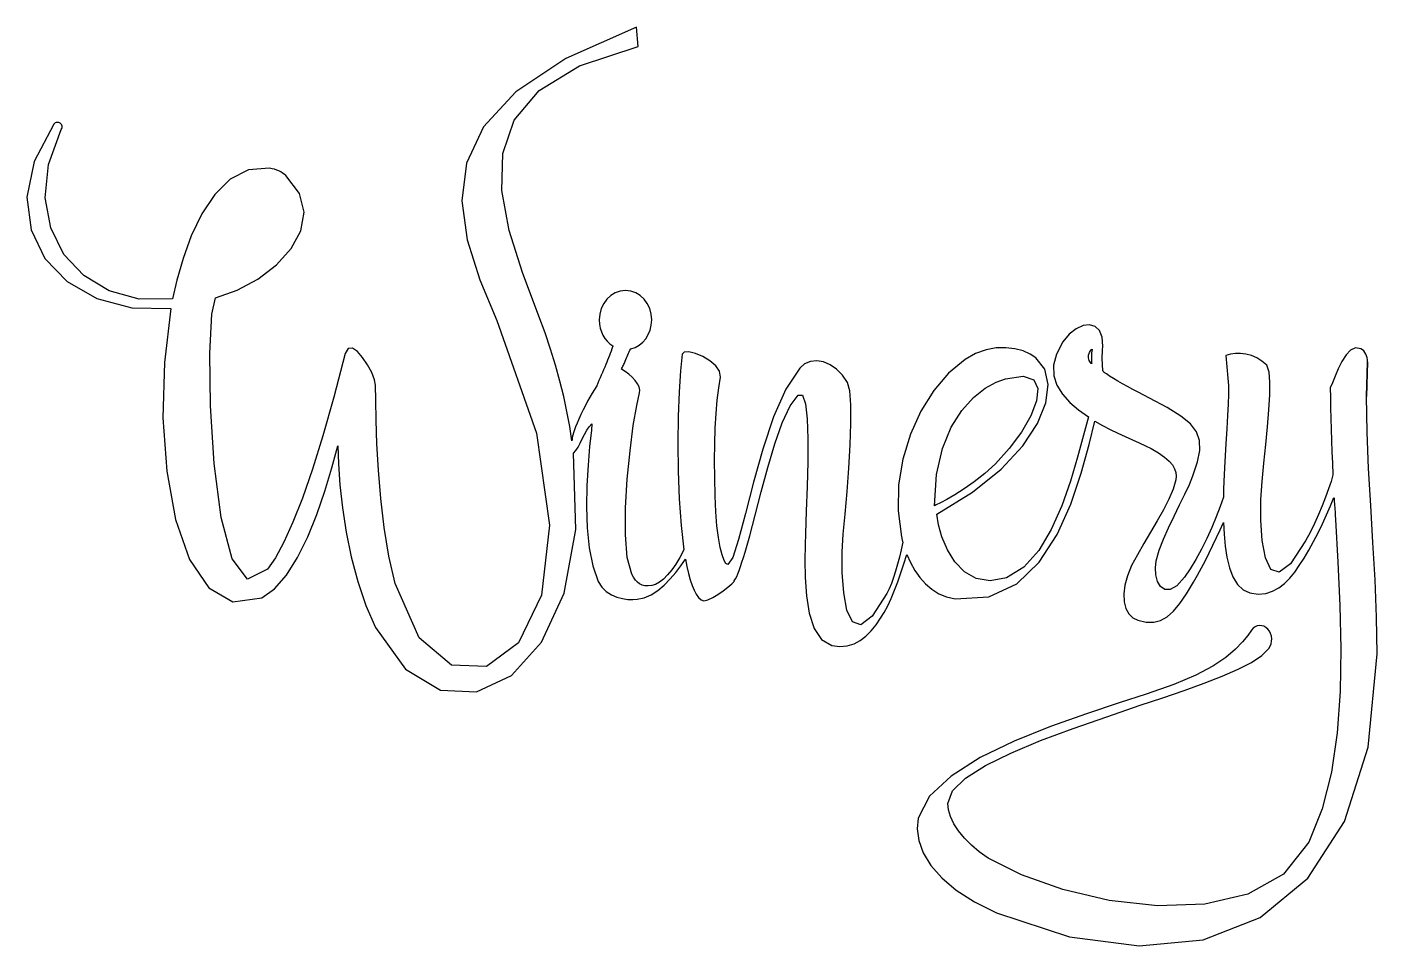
# Model space of a CAD drawing. Extents: x 209 to 1208, y 368 to 1048.
import ezdxf

# ---------------------------------------------------------------- set-up
doc = ezdxf.new("R2010")
doc.units = 0
doc.header["$MEASUREMENT"] = 0
doc.layers.add('Poly', color=3, linetype='CONTINUOUS')

msp = doc.modelspace()

# ---------------------------------------------------------------- linework, layer by layer
at = {"layer": 'Poly', "color": 0, "true_color": 0x000000}
for points in [[(1201.1685, 800.4969), (1201.094943, 802.076545), (1200.871234, 803.597056), (1200.492814, 805.035677), (1199.955125, 806.36965), (1199.253607, 807.576216), (1198.383703, 808.632619), (1197.340854, 809.516099), (1196.1205, 810.2039), (1192.28568, 810.960089), (1188.66925, 809.263416), (1185.307633, 805.71914), (1182.23725, 800.932525), (1179.494523, 795.508832), (1177.115875, 790.053322), (1175.137727, 785.171257), (1173.5965, 781.4679), (1173.632164, 774.174263), (1173.736125, 766.589369), (1173.903836, 758.749615), (1174.13075, 750.6914), (1174.41232, 742.451123), (1174.744, 734.065181), (1175.121242, 725.569974), (1175.5395, 717.0019), (1174.145803, 712.112222), (1172.329047, 706.571791), (1170.139236, 700.530757), (1167.626375, 694.139275), (1164.840467, 687.547496), (1161.831516, 680.905572), (1158.649525, 674.363656), (1155.3445, 668.0719), (1144.243506, 651.194367), (1135.781984, 644.892947), (1129.650502, 647.074285), (1125.539625, 655.645025), (1123.13992, 668.511812), (1122.141953, 683.581291), (1122.236291, 698.760105), (1123.1135, 711.9549), (1124.394354, 725.725539), (1125.789078, 739.405322), (1127.12017, 752.611925), (1128.210125, 764.963025), (1128.881439, 776.076296), (1128.956609, 785.569416), (1128.258131, 793.060058), (1126.6085, 798.1659), (1122.981512, 801.173775), (1119.145156, 803.517337), (1115.181348, 805.223869), (1111.172, 806.32065), (1107.199027, 806.834963), (1103.344344, 806.794087), (1099.689863, 806.225306), (1096.3175, 805.1559), (1097.8715, 788.4569), (1098.263199, 782.988554), (1098.313719, 776.673634), (1098.082191, 769.357441), (1097.62775, 760.885275), (1097.009527, 751.102437), (1096.286656, 739.854228), (1095.51827, 726.985949), (1094.7635, 712.3429), (1094.735738, 711.196211), (1094.701531, 709.942447), (1094.662496, 708.587316), (1094.62025, 707.136525), (1094.57641, 705.595781), (1094.532594, 703.970791), (1094.490418, 702.267261), (1094.4515, 700.4909), (1092.062379, 693.581025), (1089.155406, 686.018462), (1085.818918, 678.060931), (1082.14125, 669.96615), (1078.210738, 661.991837), (1074.115719, 654.395712), (1069.944527, 647.435494), (1065.7855, 641.3689), (1059.978771, 635.005089), (1055.082109, 632.109103), (1051.095549, 632.071109), (1048.019125, 634.281275), (1045.852873, 638.129769), (1044.596828, 643.006759), (1044.251025, 648.302414), (1044.8155, 653.4069), (1047.082535, 661.1595), (1050.209656, 669.408072), (1053.928387, 677.920527), (1057.97025, 686.464775), (1062.06677, 694.808726), (1065.949469, 702.720291), (1069.349871, 709.967379), (1071.9995, 716.3179), (1075.345273, 726.544402), (1077.066313, 735.073478), (1076.921445, 742.319234), (1074.6695, 748.695775), (1070.069305, 754.617207), (1062.879688, 760.497634), (1052.859477, 766.751164), (1039.7675, 773.7919), (1035.568219, 775.958416), (1031.441875, 778.088462), (1027.424844, 780.182041), (1023.5535, 782.23915), (1019.864219, 784.259791), (1016.393375, 786.243962), (1013.177344, 788.191666), (1010.2525, 790.1029), (1008.905246, 791.050029), (1007.990156, 791.637744), (1007.393488, 791.979787), (1007.0015, 792.1899), (1006.700449, 792.381826), (1006.376594, 792.669306), (1005.916191, 793.166084), (1005.2055, 793.9859), (1004.8165, 803.3069), (1004.833215, 804.470935), (1004.877281, 805.630494), (1004.939582, 806.781005), (1005.011, 807.9179), (1005.082418, 809.036607), (1005.144719, 810.132556), (1005.188785, 811.201177), (1005.2055, 812.2379), (1004.765588, 818.885752), (1002.778391, 823.699713), (999.553342, 826.702517), (995.399875, 827.9169), (990.627424, 827.365595), (985.545422, 825.071338), (980.463303, 821.056861), (975.6905, 815.3449), (970.981215, 806.36447), (968.888656, 798.0394), (969.11702, 790.333267), (971.3705, 783.20965), (975.353293, 776.632127), (980.769594, 770.564275), (987.323598, 764.969673), (994.7195, 759.8119), (991.015229, 746.373951), (986.608078, 730.126994), (981.294295, 712.271615), (974.870125, 694.0084), (967.131814, 676.537935), (957.875609, 661.060806), (946.897756, 648.777599), (933.9945, 640.8889), (921.915541, 638.479748), (911.561453, 640.257494), (902.873045, 645.311943), (895.791125, 652.7329), (890.256502, 661.61017), (886.209984, 671.033556), (883.592381, 680.092865), (882.3445, 687.8779), (908.944408, 704.270519), (930.074203, 721.304916), (945.979615, 738.384898), (956.906375, 754.914275), (963.100213, 770.296855), (964.806859, 783.936447), (962.272045, 795.236859), (955.7415, 803.6019), (951.450016, 806.339304), (946.239312, 808.607947), (940.245891, 810.230347), (933.60625, 811.029025), (926.456891, 810.8265), (918.934312, 809.445291), (911.175016, 806.707918), (903.3155, 802.4369), (891.134492, 792.273336), (880.136563, 779.306447), (870.631227, 764.045941), (862.928, 747.001525), (857.336398, 728.682906), (854.165937, 709.599791), (853.726133, 690.261886), (856.3265, 671.1789), (856.435713, 670.6765), (856.548078, 670.174322), (856.663561, 669.672402), (856.782125, 669.170775), (856.903736, 668.669476), (857.028359, 668.168541), (857.155959, 667.668004), (857.2865, 667.1679), (856.055518, 661.614828), (854.747391, 656.155634), (853.365225, 650.859355), (851.912125, 645.795025), (850.391197, 641.031679), (848.805547, 636.638353), (847.158279, 632.684082), (845.4525, 629.2379), (834.478527, 612.360365), (826.107781, 606.058931), (820.03077, 608.240232), (815.938, 616.8109), (813.51998, 629.677568), (812.467219, 644.746869), (812.470223, 659.925435), (813.2195, 673.1199), (814.595367, 688.00883), (815.998562, 704.636213), (817.274352, 722.009939), (818.268, 739.1379), (818.824773, 755.027986), (818.789938, 768.688087), (818.008758, 779.126095), (816.3265, 785.3499), (812.594004, 790.801875), (808.238094, 795.179884), (803.472637, 798.429308), (798.5115, 800.495525), (793.568551, 801.323914), (788.857656, 800.859853), (784.592684, 799.048722), (780.9875, 795.8359), (770.70577, 780.484322), (761.643656, 759.8174), (753.710152, 736.092353), (746.81425, 711.5664), (740.864941, 688.496759), (735.771219, 669.14065), (731.442074, 655.755291), (727.7865, 650.5979), (726.414082, 651.302279), (724.964344, 653.685931), (723.505559, 657.717005), (722.106, 663.36365), (720.833941, 670.594013), (719.757656, 679.376244), (718.945418, 689.67849), (718.4655, 701.4689), (718.138312, 714.79698), (718.03425, 727.633541), (718.157812, 739.887562), (718.5135, 751.468025), (719.105812, 762.28391), (719.93925, 772.244197), (721.018313, 781.257867), (722.3475, 789.2339), (721.719104, 793.567802), (718.846953, 797.692431), (714.436482, 801.39842), (709.193125, 804.4764), (703.822314, 806.717005), (699.029484, 807.910869), (695.520068, 807.848623), (693.9995, 806.3209), (692.689234, 793.998064), (691.677, 778.346025), (691.025141, 760.203986), (690.796, 740.41115), (691.051922, 719.80672), (691.85525, 699.2299), (693.268328, 679.519892), (695.3535, 661.5159), (692.358873, 655.917691), (689.333672, 650.947478), (686.294666, 646.618632), (683.258625, 642.944525), (680.242318, 639.938527), (677.262516, 637.614009), (674.335986, 635.984343), (671.4795, 635.0629), (668.759111, 634.8088), (666.389078, 634.923291), (664.31935, 635.410929), (662.499875, 636.276275), (660.880604, 637.523886), (659.411484, 639.158322), (658.042467, 641.18414), (656.7235, 643.6059), (653.421922, 655.734134), (652.008938, 672.622525), (652.115922, 692.550853), (653.37425, 713.7989), (655.415297, 734.646447), (657.870437, 753.373275), (660.371047, 768.259166), (662.5485, 777.5839), (662.717918, 779.695974), (662.132906, 782.001619), (660.906316, 784.414091), (659.151, 786.84665), (656.979809, 789.212552), (654.505594, 791.425056), (651.841207, 793.39742), (649.0995, 795.0429), (649.45748, 795.800798), (649.826219, 796.5519), (650.199785, 797.299439), (650.57225, 798.04665), (650.937684, 798.796767), (651.290156, 799.553025), (651.623738, 800.318658), (651.9325, 801.0969), (652.390264, 802.287316), (652.863297, 803.458853), (653.350088, 804.614195), (653.849125, 805.756025), (654.358896, 806.887027), (654.877891, 808.009884), (655.404596, 809.127281), (655.9375, 810.2419), (659.17782, 811.295439), (662.145937, 812.92615), (664.792586, 815.075673), (667.0685, 817.68565), (668.924414, 820.69772), (670.311062, 824.053525), (671.17918, 827.694705), (671.4795, 831.5629), (671.091182, 835.953851), (669.974766, 840.039822), (668.203061, 843.734363), (665.848875, 846.951025), (662.985018, 849.603359), (659.684297, 851.604916), (656.019521, 852.869246), (652.0635, 853.3099), (648.107148, 852.869246), (644.442125, 851.604916), (641.141227, 849.603359), (638.27725, 846.951025), (635.922992, 843.734363), (634.15125, 840.039822), (633.03482, 835.953851), (632.6465, 831.5629), (632.831158, 828.521191), (633.369453, 825.610416), (634.237865, 822.858476), (635.412875, 820.293275), (636.870963, 817.942714), (638.588609, 815.834697), (640.542295, 813.997125), (642.7085, 812.4579), (642.683373, 812.376359), (642.658234, 812.294572), (642.633072, 812.212668), (642.607875, 812.130775), (642.582631, 812.049023), (642.557328, 811.967541), (642.531955, 811.886457), (642.5065, 811.8059), (641.956389, 810.131384), (641.378797, 808.47065), (640.777463, 806.821166), (640.156125, 805.1804), (639.518521, 803.545822), (638.868391, 801.9149), (638.209471, 800.285103), (637.5455, 798.6539), (636.729621, 796.687505), (635.887281, 794.714619), (635.027926, 792.73531), (634.161, 790.74965), (633.295949, 788.757709), (632.442219, 786.759556), (631.609254, 784.755263), (630.8065, 782.7449), (629.08583, 780.104132), (627.380266, 777.322822), (625.690475, 774.409582), (624.017125, 771.373025), (622.360885, 768.221765), (620.722422, 764.964416), (619.102404, 761.609589), (617.5015, 758.1659), (616.224568, 755.240203), (615.159734, 752.607509), (614.292314, 750.251543), (613.607625, 748.156025), (613.090982, 746.304679), (612.727703, 744.681228), (612.503104, 743.269394), (612.4025, 742.0529), (610.787885, 752.785986), (608.787266, 763.756212), (606.388232, 774.958658), (603.578375, 786.3884), (600.345283, 798.040517), (596.676547, 809.910088), (592.559756, 821.992189), (587.9825, 834.2819), (575.781295, 866.60697), (566.028547, 897.744462), (560.553682, 927.234673), (561.186125, 954.6179), (569.755303, 979.434439), (588.090641, 1001.224587), (618.021564, 1019.528642), (661.3775, 1033.8869), (660.2125, 1048.2569), (608.005848, 1024.975847), (570.949031, 1000.357041), (547.080637, 974.518757), (534.43925, 947.579275), (531.063457, 919.656871), (534.991844, 890.869822), (544.262996, 861.336406), (556.9155, 831.1749), (586.218928, 747.842113), (595.767109, 679.813791), (589.906143, 627.868117), (572.982125, 592.783275), (549.341154, 575.337449), (523.329328, 576.308822), (499.292744, 596.475578), (481.5775, 636.6159), (477.057361, 656.860562), (473.597641, 678.065447), (471.057256, 699.479652), (469.295125, 720.352275), (468.170166, 739.932414), (467.541297, 757.469166), (467.267436, 772.211629), (467.2075, 783.4089), (466.414936, 787.372386), (464.289047, 792.619416), (461.207541, 798.358093), (457.548125, 803.796525), (453.688506, 808.142816), (450.006391, 810.605072), (446.879486, 810.391398), (444.6855, 806.7099), (436.258514, 774.430629), (428.168359, 745.946791), (420.424119, 721.121851), (413.034875, 699.819275), (406.009709, 681.902527), (399.357703, 667.235072), (393.087939, 655.680375), (387.2095, 647.1019), (372.353324, 639.83264), (361.051469, 654.771572), (352.962566, 685.438261), (347.74525, 725.352275), (345.058152, 768.033179), (344.559906, 807.000541), (345.909145, 835.773925), (348.7645, 847.8729), (364.778395, 853.481201), (380.105031, 861.792619), (393.72959, 872.270177), (404.63725, 884.3769), (411.813191, 897.57581), (414.242594, 911.329931), (410.910637, 925.102287), (400.8025, 938.3559), (399.60024, 939.338054), (398.320672, 940.242947), (396.959236, 941.065972), (395.511375, 941.802525), (393.972529, 942.448), (392.338141, 942.997791), (390.60365, 943.447293), (388.7645, 943.7919), (373.125936, 942.663865), (359.626359, 935.783306), (348.147447, 924.46092), (338.570875, 910.0074), (330.778318, 893.733443), (324.651453, 876.949744), (320.071955, 860.966998), (316.9215, 847.0959), (292.183852, 847.038521), (270.035625, 853.042806), (251.245898, 864.326013), (236.58375, 880.1054), (226.818258, 899.598224), (222.7185, 922.021744), (225.053555, 946.593216), (234.5925, 972.5299), (234.957623, 973.128521), (235.181547, 973.749806), (235.268854, 974.380138), (235.224125, 975.0059), (235.051943, 975.613474), (234.756891, 976.189244), (234.343549, 976.719591), (233.8165, 977.1909), (233.217881, 977.443679), (232.596609, 977.614697), (231.966314, 977.694847), (231.340625, 977.675025), (230.73317, 977.546125), (230.157578, 977.299041), (229.627479, 976.924668), (229.1565, 976.4139), (214.512518, 948.703588), (209.211391, 922.349462), (212.2201, 898.197994), (222.505625, 877.09565), (239.034947, 859.8889), (260.775047, 847.424212), (286.692904, 840.548056), (315.7555, 840.1069), (310.853484, 800.123627), (309.815187, 759.216588), (312.608734, 719.73858), (319.20225, 684.0424), (329.563859, 654.480845), (343.661688, 633.406712), (361.463859, 623.172798), (382.9385, 626.1319), (392.398277, 632.594826), (401.239094, 642.739431), (409.424551, 655.805709), (416.91825, 671.03365), (423.683793, 687.663248), (429.684781, 704.934494), (434.884816, 722.08738), (439.2475, 738.3619), (439.588809, 725.038533), (440.667344, 709.612588), (442.56502, 692.639298), (445.36375, 674.6739), (449.145449, 656.271627), (453.992031, 637.987713), (459.98541, 620.377392), (467.2075, 603.9959), (489.384088, 573.220863), (515.062953, 557.676041), (541.936873, 556.448742), (567.698625, 568.626275), (590.040986, 593.295949), (606.656734, 629.545072), (615.238646, 676.460953), (613.4795, 733.1309), (615.33348, 735.001693), (617.015031, 737.522244), (618.590691, 740.48506), (620.127, 743.68265), (621.690496, 746.907521), (623.347719, 749.952181), (625.165207, 752.609138), (627.2095, 754.6709), (626.8215, 750.0119), (625.509344, 737.958769), (624.333687, 724.071666), (623.503875, 708.992273), (623.22925, 693.362275), (623.719156, 677.823355), (625.182938, 663.017197), (627.829938, 649.585484), (631.8695, 638.1699), (634.569822, 633.89108), (637.888953, 630.590775), (641.644889, 628.15522), (645.655625, 626.47065), (649.739158, 625.423298), (653.713484, 624.8994), (657.3966, 624.785189), (660.6065, 624.9669), (665.948627, 626.087103), (671.100828, 628.345525), (676.035084, 631.542384), (680.723375, 635.4779), (685.137682, 639.952291), (689.249984, 644.765775), (693.032264, 649.718572), (696.4565, 654.6109), (697.512025, 649.08449), (698.671391, 643.982744), (699.937654, 639.346513), (701.313875, 635.21665), (702.803111, 631.634005), (704.408422, 628.639431), (706.132865, 626.273779), (707.9795, 624.5779), (710.018471, 623.887535), (713.003953, 624.517041), (716.608303, 626.14782), (720.503875, 628.461275), (724.363025, 631.138808), (727.858109, 633.861822), (730.661482, 636.311718), (732.4455, 638.1699), (732.4455, 638.5589), (733.432924, 640.017828), (734.374891, 641.786259), (735.298693, 643.882418), (736.231625, 646.324525), (737.200979, 649.130804), (738.234047, 652.319478), (739.358123, 655.908769), (740.6005, 659.9169), (743.974148, 671.898515), (747.930312, 687.179509), (752.396195, 704.47198), (757.299, 722.488025), (762.56593, 739.939742), (768.124187, 755.539228), (773.900977, 767.998582), (779.8235, 776.0299), (783.019473, 775.893443), (785.150656, 769.622431), (786.389949, 758.472904), (786.91025, 743.7009), (786.884457, 726.562459), (786.485469, 708.313619), (785.886184, 690.21042), (785.2595, 673.5089), (784.915035, 665.14422), (784.688906, 653.921713), (784.917887, 640.988173), (785.93875, 627.4904), (788.08827, 614.575189), (791.703219, 603.389338), (797.120371, 595.079642), (804.6765, 590.7929), (810.672359, 590.003904), (816.163, 590.452806), (821.189391, 591.993943), (825.7925, 594.48165), (830.013297, 597.770263), (833.89275, 601.714119), (837.471828, 606.167552), (840.7915, 610.9849), (843.459336, 615.259197), (846.075375, 620.1739), (848.631414, 625.640978), (851.11925, 631.5724), (853.53068, 637.880134), (855.8575, 644.47615), (858.091508, 651.272416), (860.2245, 658.1809), (862.906617, 652.086709), (866.097, 646.343869), (869.79607, 641.061107), (874.00425, 636.34715), (878.721961, 632.310724), (883.949625, 629.060556), (889.687664, 626.705373), (895.9365, 625.3539), (920.982768, 626.730296), (941.577141, 636.432572), (958.214725, 652.44673), (971.390625, 672.758775), (981.599947, 695.354711), (989.337797, 718.220541), (995.099279, 739.342269), (999.3795, 756.7059), (1004.987717, 753.592502), (1010.677859, 750.656525), (1016.349791, 747.893423), (1021.903375, 745.29865), (1027.238475, 742.867658), (1032.254953, 740.5959), (1036.852674, 738.47883), (1040.9315, 736.5119), (1046.462545, 733.248839), (1050.883109, 730.140478), (1054.284213, 727.159546), (1056.756875, 724.278775), (1058.392115, 721.470894), (1059.280953, 718.708634), (1059.514408, 715.964726), (1059.1835, 713.2119), (1057.208748, 706.334265), (1054.087047, 698.897072), (1050.091479, 691.032261), (1045.495125, 682.871775), (1040.571068, 674.547554), (1035.592391, 666.191541), (1030.832174, 657.935675), (1026.5635, 649.9119), (1023.41883, 642.39467), (1021.502953, 635.355306), (1020.733943, 628.907552), (1021.029875, 623.16515), (1022.308822, 618.241841), (1024.488859, 614.251369), (1027.488061, 611.307474), (1031.2245, 609.5239), (1037.405191, 608.033863), (1042.953281, 607.940853), (1048.037168, 609.258523), (1052.82525, 612.000525), (1057.485926, 616.180511), (1062.187594, 621.812134), (1067.098652, 628.909046), (1072.3875, 637.4849), (1075.316113, 642.715459), (1078.239219, 648.134994), (1081.13659, 653.69042), (1083.988, 659.32865), (1086.773223, 664.996599), (1089.472031, 670.641181), (1092.064199, 676.20931), (1094.5295, 681.6479), (1094.984725, 672.998023), (1095.825859, 664.354509), (1097.145846, 656.02091), (1099.037625, 648.300775), (1101.594139, 641.497656), (1104.908328, 635.915103), (1109.073135, 631.856668), (1114.1815, 629.6259), (1120.289188, 628.837195), (1125.837187, 629.286259), (1130.884656, 630.827488), (1135.49075, 633.315275), (1139.714625, 636.604015), (1143.615438, 640.548103), (1147.252344, 645.001933), (1150.6845, 649.8199), (1154.190906, 655.334248), (1157.692812, 661.312681), (1161.14925, 667.636912), (1164.51925, 674.18865), (1167.761844, 680.849607), (1170.836063, 687.501494), (1173.700938, 694.026021), (1176.3155, 700.3049), (1176.365559, 699.604037), (1176.497531, 697.756306), (1176.684113, 695.143998), (1176.898, 692.1494), (1177.111887, 689.154802), (1177.298469, 686.542494), (1177.430441, 684.694763), (1177.4805, 683.9939), (1179.12998, 652.324513), (1180.556594, 620.245556), (1181.282473, 588.221209), (1180.82975, 556.71565), (1178.720559, 526.19306), (1174.477031, 497.117619), (1167.621301, 469.953505), (1157.6755, 445.1649), (1138.942316, 421.728173), (1112.518281, 406.865213), (1080.687918, 399.42922), (1045.73575, 398.2734), (1009.946301, 402.250955), (975.604094, 410.215087), (944.993652, 421.019002), (920.3995, 433.5159), (913.874371, 438.101988), (908.027406, 443.047666), (902.917738, 448.239179), (898.6045, 453.562775), (895.146824, 458.904699), (892.603844, 464.151197), (891.034691, 469.188515), (890.4985, 473.9029), (893.946506, 483.25114), (903.592734, 492.622009), (918.390502, 501.96548), (937.293125, 511.231525), (959.25392, 520.370117), (983.226203, 529.331228), (1008.163291, 538.064832), (1033.0185, 546.5209), (1049.610002, 552.114129), (1065.414203, 557.552541), (1080.153521, 562.863476), (1093.550375, 568.074275), (1105.327182, 573.212277), (1115.206359, 578.304822), (1122.910326, 583.37925), (1128.1615, 588.4629), (1129.163182, 590.146927), (1129.841766, 591.963119), (1130.201811, 593.861388), (1130.247875, 595.79165), (1129.984518, 597.703818), (1129.416297, 599.547806), (1128.547771, 601.273529), (1127.3835, 602.8309), (1125.99023, 604.087865), (1124.465031, 604.948806), (1122.857941, 605.418295), (1121.219, 605.5009), (1119.598246, 605.201193), (1118.045719, 604.523744), (1116.611457, 603.473123), (1115.3455, 602.0539), (1112.469732, 598.12247), (1108.720109, 593.394775), (1103.550525, 587.98458), (1096.414875, 582.00565), (1086.767053, 575.571752), (1074.060953, 568.79665), (1057.750471, 561.794111), (1037.2895, 554.6779), (1017.321139, 548.23897), (993.097734, 540.3029), (966.589807, 530.901517), (939.767875, 520.06665), (914.602459, 507.830127), (893.064078, 494.223775), (877.123252, 479.279423), (868.7505, 463.0289), (867.939391, 455.05597), (869.108, 446.427588), (872.415609, 437.362236), (878.0215, 428.0784), (886.084953, 418.794564), (896.76525, 409.729212), (910.221672, 401.10083), (926.6135, 393.1279), (980.6814, 375.312054), (1032.150703, 368.486509), (1079.624311, 373.120004), (1121.705125, 389.681275), (1156.996049, 418.639062), (1184.099984, 460.462103), (1201.619834, 515.619136), (1208.1585, 584.5789), (1207.826197, 611.839517), (1206.738516, 639.341212), (1205.195795, 666.924752), (1203.498375, 694.4309), (1201.946596, 721.700423), (1200.840797, 748.574088), (1200.481318, 774.892658), (1201.1685, 800.4969), (1200.481318, 774.892658), (1201.1685, 800.4969)], [(997.4375, 809.5199), (997.182443, 808.401207), (996.995484, 807.123103), (996.872064, 805.744804), (996.807625, 804.325525), (996.797607, 802.92448), (996.837453, 801.600884), (996.922604, 800.413953), (997.0485, 799.4229), (996.6625, 799.4229), (995.166369, 801.513048), (994.598703, 803.621525), (994.722842, 805.620877), (995.302125, 807.38365), (996.099893, 808.782392), (996.879484, 809.68965), (997.40424, 809.97797), (997.4375, 809.5199)], [(933.2175, 788.0699), (946.439322, 789.985625), (954.236453, 787.305009), (957.300639, 780.929121), (956.323625, 771.759025), (951.997158, 760.695789), (945.012984, 748.640478), (936.06285, 736.49416), (925.8385, 725.1579), (918.009516, 718.041017), (910.171437, 711.8389), (902.642828, 706.556095), (895.74225, 702.19715), (889.788266, 698.766611), (885.099437, 696.269025), (881.994328, 694.708939), (880.7915, 694.0909), (882.279689, 717.242382), (886.580203, 736.516634), (893.010459, 752.223113), (900.887875, 764.671275), (909.529869, 774.170578), (918.253859, 781.030478), (926.377264, 785.560433), (933.2175, 788.0699)]]:
    msp.add_lwpolyline(points, dxfattribs=at)

doc.saveas('drawing.dxf')
